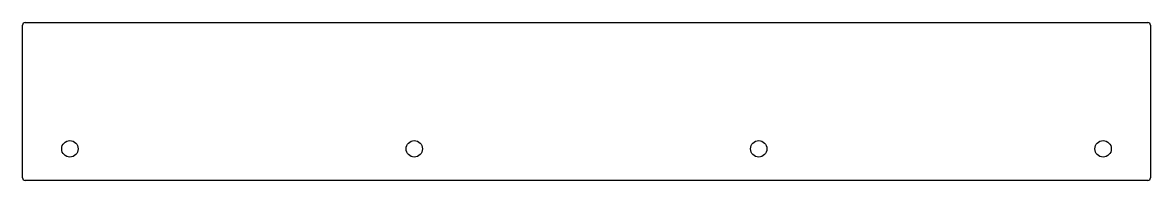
# Model space of a CAD drawing. Header units: millimetres. Extents: x -227 to 227, y -32 to 32.
import ezdxf

# ---------------------------------------------------------------- set-up
doc = ezdxf.new("R2010")
doc.units = ezdxf.units.MM
doc.layers.add('Sketch001', color=7, linetype='CONTINUOUS')

msp = doc.modelspace()

# ---------------------------------------------------------------- linework, layer by layer
at = {"layer": 'Sketch001'}
for p, q in [((-227.012, -30.75), (-227.012, 30.75)), ((-226.012, 31.75), (226.012, 31.75)), ((227.012, 30.75), (227.012, -30.75)), ((226.012, -31.75), (-226.013, -31.75))]:
    msp.add_line(p, q, dxfattribs=at)
for centre in [(-207.962, -19.05), (-69.3208, -19.05), (69.3208, -19.05), (207.962, -19.05)]:
    msp.add_circle(centre, 3.302, dxfattribs=at)
for centre, start, end in [((-226.012, 30.75), 90, 180), ((226.012, 30.75), 0, 90), ((-226.012, -30.75), 180, -90), ((226.012, -30.75), -90, 0)]:
    msp.add_arc(centre, 1, start, end, dxfattribs=at)

doc.saveas('drawing.dxf')
